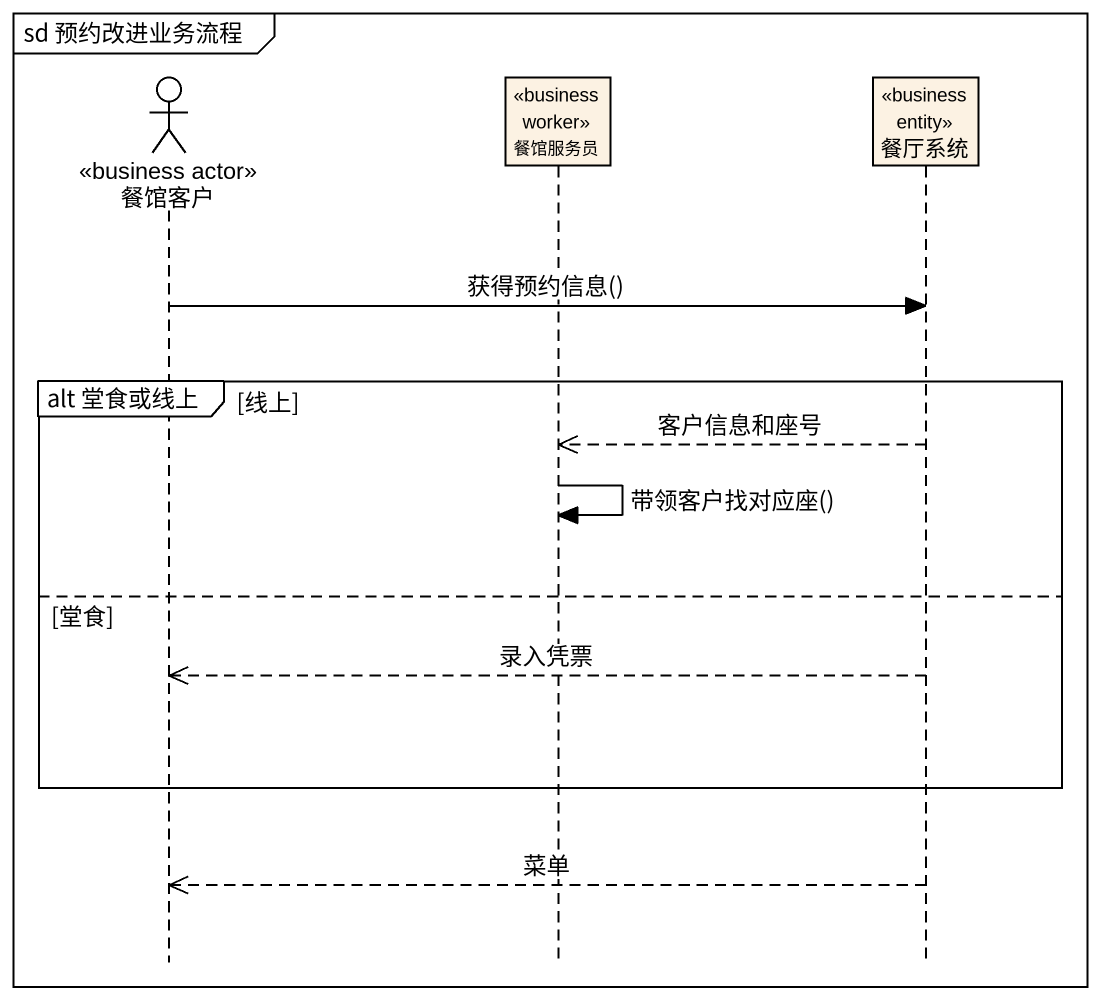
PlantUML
@startuml
mainframe sd 预约改进业务流程
hide footbox
actor 餐馆客户 <<business actor>>
participant 餐馆服务员 <<business worker>>
participant 餐厅系统 <<business entity>>

餐馆客户 -> 餐厅系统 : 获得预约信息()
group alt 堂食或线上 [线上]
  餐厅系统 -->> 餐馆服务员 : 客户信息和座号
  餐馆服务员 -> 餐馆服务员 : 带领客户找对应座()
else 堂食
  餐厅系统 -->> 餐馆客户 : 录入凭票
end
餐厅系统 -->> 餐馆客户 : 菜单
@enduml
